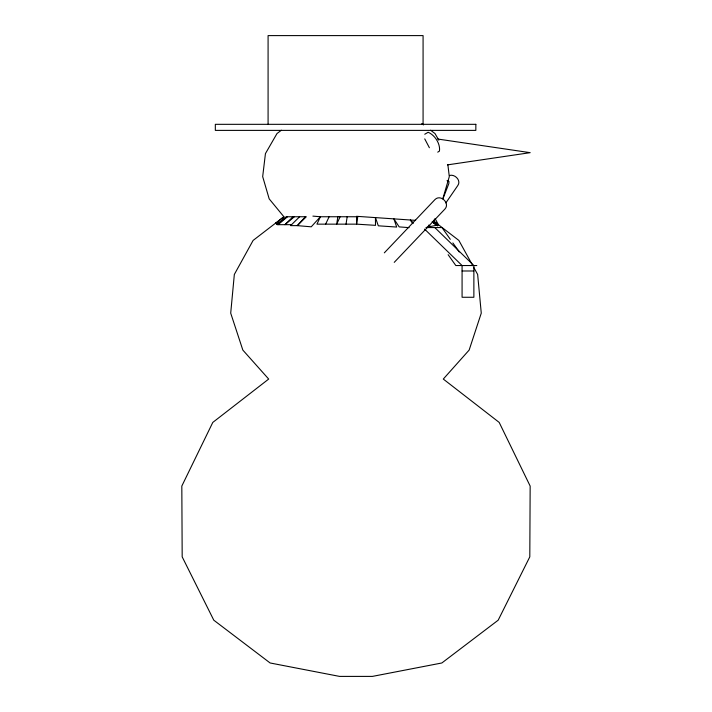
<?xml version="1.0" encoding="UTF-8"?>
<svg xmlns="http://www.w3.org/2000/svg" width="712" height="712" viewBox="0 0 712 712"><rect width="100%" height="100%" fill="white"/><g stroke="black" fill="none" stroke-linecap="round" stroke-linejoin="round"><path stroke-width="1.07" d="M337.853 216.751L336.678 224.147L340.14 216.751M346.023 224.147L347.189 216.751M442.793 198.862L449.299 176.62L447.857 164.57M325.624 224.147L329.131 216.751M443.247 198.052L448.818 183.625L448.987 181.507L447.038 180.715M433.368 221.103L434.614 219.287M445.872 202.902L457.754 185.601C461.492 180.652 455.039 173.951 449.664 175.437M305.395 216.751L297.296 225.633L290.585 225.633L299.61 216.751M384.32 252.849L435.032 199.502C440.595 193.94 450.296 203.24 444.947 209.025L394.234 262.363M292.997 216.751L284.951 224.672L294.35 216.751M312.906 216.119L320.409 216.751L316.947 224.147L356.605 224.147L357.78 216.751L320.409 216.751L311.233 226.816L297.296 225.633L306.32 216.751L286.491 216.751L277.093 224.672L291.555 224.672M278.116 224.672L287.514 216.751M275.838 223.15L283.892 216.751L269.18 198.862L262.683 176.62L265.434 153.614L276.995 133.536L281.4 130.225M283.892 216.751L253.107 240.433L234.337 274.449L230.706 313.147L242.837 350.073L268.691 379.06L212.79 422.421L181.818 486.065L182.183 556.855L213.787 620.188L270.124 662.979L339.562 676.4L372.412 676.4L441.849 662.979L498.186 620.188L529.799 556.855L530.155 486.065L499.192 422.421L443.291 379.06L469.146 350.073L481.267 313.147L477.645 274.449L473.889 267.65M286.491 216.751L276.674 224.298L275.624 223.114M424.744 134.239L428.17 132.263C434.854 135.093 440.541 143.824 439.446 151.095L437.738 152.154M447.456 164.881L530.182 152.671L437.658 139.018M414.963 220.444L415.612 220.364L356.525 216.306L356.605 224.147L375.509 225.348L375.438 217.507L378.303 225.811L396.691 227.048L393.816 218.735L399.183 226.888L409.106 227.644M427.004 227.092L429.995 226.736L428.375 225.312M425.963 227.564L441.974 227.564L450.304 239.321M476.809 265.54L455.822 265.54L448.133 254.691M462.079 270.987L473.872 270.987M421.762 123.594L423.524 124.92M430.573 130.225L434.988 133.536L438.841 140.228M433.368 220.809L458.875 240.433L472.821 265.701M432.691 222.135L437.586 225.9L438.387 224.672L435.059 218.513M432.139 221.815L436.483 225.268L430.618 226.514L428.882 225.134M433.626 221.156L436.144 223.167M434.81 227.564L473.872 265.54L473.872 297.269L462.079 297.269L462.079 265.54L424.61 229.113M413.467 223.025L410.352 219.99L412.738 223.613M429.389 147.74L424.735 138.885M452.868 242.934L459.276 251.977M423.079 124.324L423.079 35.6L268.086 35.6L268.086 124.324M475.839 124.324L215.327 124.324L215.327 130.385L475.839 130.385L475.839 124.324"/></g></svg>
